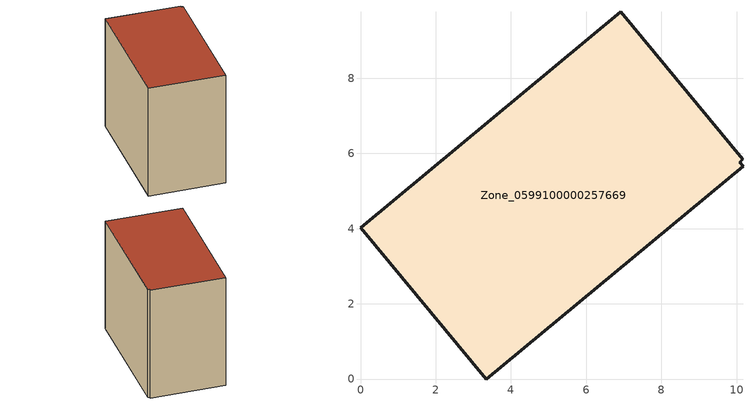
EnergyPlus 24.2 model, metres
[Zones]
Zone_0599100000257669
 floor ground (C_G): 10.17,5.84 10.08,5.77 10.17,5.66 3.34,0 0,4.02 6.92,9.76 z0
 wall outside (C_F): 10.17,5.84 6.92,9.76 0,4.02 3.34,0 10.17,5.66 10.08,5.77 10.17,5.84 z0:8.13
 roof outside (C_R): 10.08,5.77 10.17,5.84 6.92,9.76 0,4.02 3.34,0 10.17,5.66 z8.13
[BUILDING]
Pand.0599100000257669: North Axis=0; Terrain=City; Loads Convergence Tolerance Value=0.04; Temperature Convergence Tolerance Value=0.4; Solar Distribution=FullExterior; Maximum Number of Warmup Days=25; Minimum Number of Warmup Days=1
[Site:Location]
Rotterdam.The.Hague.AP_ZH_NLD Design_Conditions: Latitude=51.96; Longitude=4.45; Time Zone=1; Elevation=-4.5
[SITE:GROUNDTEMPERATURE:BUILDINGSURFACE]
18, 18, 18, 18, 18, 18, 18, 18, 18, 18, 18, 18
[MATERIAL] Thermal Absorptance=0.9; Solar Absorptance=0.7; Visible Absorptance=0.7
Name | Roughness | Thickness | Conductivity | Density | Specific Heat
G.TC.1975-1991 | MediumSmooth | 0.15 | 0.288461 | 540 | 1210
F.TC.1975-1991 | Rough | 0.3 | 0.230769 | 1920 | 840
R.TC.1975-1991 | MediumRough | 0.2 | 0.153846 | 1500 | 1000
[CONSTRUCTION]
C_G: G.TC.1975-1991
C_F: F.TC.1975-1991
C_R: R.TC.1975-1991
[ZONE]
Zone_0599100000257669: Type=1; Multiplier=1; Ceiling Height=Autocalculate; Volume=Autocalculate; Floor Area=autocalculate; Part of Total Floor Area=Yes
[ZONEINFILTRATION:DESIGNFLOWRATE]
Infil_Zone_0599100000257669: Zone or ZoneList or Space or SpaceList=Zone_0599100000257669; Schedule=AlwaysOn; Design Flow Rate Calculation Method=Flow/Area; Flow Rate per Floor Area=0.003; Constant Term Coefficient=1; Temperature Term Coefficient=0; Velocity Term Coefficient=0; Velocity Squared Term Coefficient=0
[HVACTEMPLATE:ZONE:IDEALLOADSAIRSYSTEM]
Zone_0599100000257669: Maximum Heating Supply Air Temperature=50; Minimum Cooling Supply Air Temperature=13; Maximum Heating Supply Air Humidity Ratio=0.0156; Minimum Cooling Supply Air Humidity Ratio=0.0077; Heating Limit=NoLimit; Cooling Limit=NoLimit; Dehumidification Control Type=ConstantSensibleHeatRatio; Cooling Sensible Heat Ratio=0.7; Dehumidification Setpoint=60; Humidification Control Type=None; Humidification Setpoint=30; Outdoor Air Method=None; Outdoor Air Flow Rate per Person=0.00944; Outdoor Air Flow Rate per Zone Floor Area=0; Outdoor Air Flow Rate per Zone=0; Demand Controlled Ventilation Type=None; Outdoor Air Economizer Type=NoEconomizer; Heat Recovery Type=None; Sensible Heat Recovery Effectiveness=0.7; Latent Heat Recovery Effectiveness=0.65
[ZONECONTROL:THERMOSTAT]
ThermostatControl_Zone_0599100000257669: Zone or ZoneList=Zone_0599100000257669; Control Type Schedule=DualSetpointControlType; Control 1=Thermostat_Zone_0599100000257669; Temperature Difference Between Cutout And Setpoint=0
[THERMOSTATSETPOINT:DUALSETPOINT]
Thermostat_Zone_0599100000257669: Heating Setpoint Temperature Schedule=HeatingSetpoint_Zone_0599100000257669; Cooling Setpoint Temperature Schedule=CoolingSetpoint_Zone_0599100000257669
[SCHEDULE:COMPACT]
HeatingSetpoint_Zone_0599100000257669: Through: 12/31, For: AllDays, Until: 24:00, 21
CoolingSetpoint_Zone_0599100000257669: Through: 12/31, For: AllDays, Until: 24:00, 24
DualSetpointControlType: Through: 12/31, For: AllDays, Until: 24:00, 4
AlwaysOn: Through: 12/31, For: AllDays, Until: 24:00, 1
